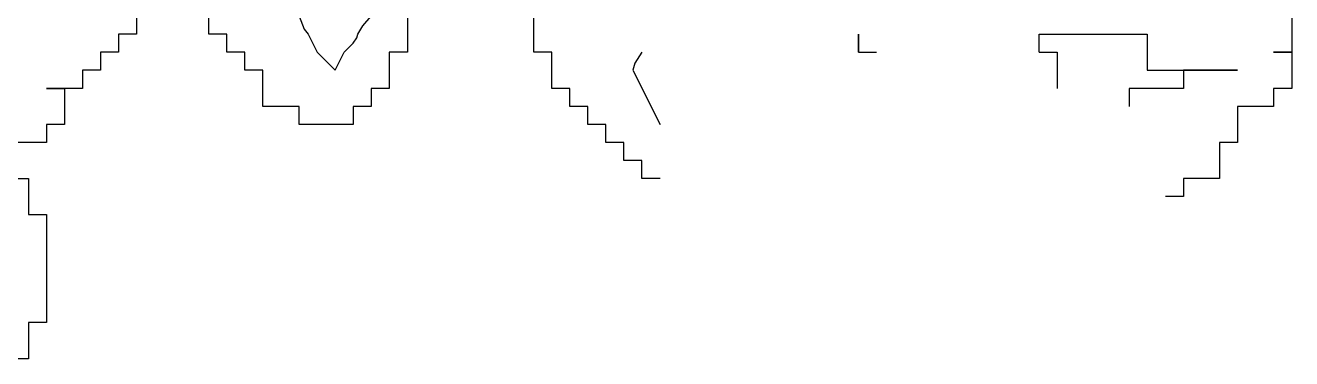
# Model space of a CAD drawing. Header units: inches. Extents: x 794995 to 811195, y 2485918 to 2508058.
# Drawn here: x 799610 to 801715, y 2488798 to 2489353 of the extents above; entities that cross this region are included whole.
import ezdxf

# ---------------------------------------------------------------- set-up
doc = ezdxf.new("R2010")
doc.units = ezdxf.units.IN
doc.header["$MEASUREMENT"] = 0
doc.layers.add('contour', color=7, linetype='Continuous')

msp = doc.modelspace()

# ---------------------------------------------------------------- linework, layer by layer
at = {"layer": 'contour'}
for points in [[(800245.2, 2489428.4), (800245.2, 2489308.4), (800215.2, 2489308.4), (800215.2, 2489248.4), (800185.2, 2489248.4), (800185.2, 2489218.4), (800155.2, 2489218.4), (800155.2, 2489188.4), (800125.2, 2489188.4), (800065.2, 2489188.4), (800065.2, 2489218.4), (800005.2, 2489218.4), (800005.2, 2489278.4), (799975.2, 2489278.4), (799975.2, 2489308.4), (799945.2, 2489308.4), (799945.2, 2489338.4), (799915.2, 2489338.4), (799915.2, 2489578.4)], [(799795.2, 2489368.4), (799795.2, 2489338.4), (799765.2, 2489338.4), (799765.2, 2489308.4), (799735.2, 2489308.4), (799735.2, 2489278.4), (799705.2, 2489278.4), (799705.2, 2489248.4), (799675.2, 2489248.4), (799645.2, 2489248.4), (799675.2, 2489248.4), (799675.2, 2489188.4), (799645.2, 2489188.4), (799645.2, 2489158.4), (799615.2, 2489158.4), (799495.2, 2489158.4)], [(800065.2, 2489368.4), (800073.7, 2489346.9), (800080.2, 2489338.4), (800095.2, 2489308.4), (800125.2, 2489278.4), (800140.2, 2489308.4), (800155.2, 2489323.4), (800161.2, 2489332.4), (800162.7, 2489338.4), (800171.3, 2489352.2), (800185.2, 2489368.4)], [(800665.2, 2489098.4), (800635.2, 2489098.4), (800635.2, 2489128.4), (800605.2, 2489128.4), (800605.2, 2489158.4), (800575.2, 2489158.4), (800575.2, 2489188.4), (800545.2, 2489188.4), (800545.2, 2489218.4), (800515.2, 2489218.4), (800515.2, 2489248.4), (800485.2, 2489248.4), (800485.2, 2489308.4), (800455.2, 2489308.4), (800455.2, 2489368.4)], [(801715.2, 2489368.4), (801715.2, 2489308.4), (801685.2, 2489308.4), (801715.2, 2489308.4), (801715.2, 2489248.4), (801685.2, 2489248.4), (801685.2, 2489218.4), (801655.2, 2489218.4), (801625.2, 2489218.4), (801625.2, 2489158.4), (801595.2, 2489158.4), (801595.2, 2489098.4), (801565.2, 2489098.4), (801535.2, 2489098.4), (801535.2, 2489068.4), (801505.2, 2489068.4)], [(800995.2, 2489308.4), (800995.2, 2489338.4), (800995.2, 2489308.4), (801025.2, 2489308.4)], [(801295.2, 2489308.4), (801295.2, 2489338.4), (801475.2, 2489338.4), (801475.2, 2489278.4), (801625.2, 2489278.4), (801535.2, 2489278.4), (801535.2, 2489248.4), (801445.2, 2489248.4), (801445.2, 2489218.4)], [(800635.2, 2489308.4), (800623.2, 2489290.4), (800620.2, 2489278.4), (800665.2, 2489188.4)], [(801295.2, 2489308.4), (801325.2, 2489308.4), (801325.2, 2489248.4)], [(799585.2, 2489098.4), (799615.2, 2489098.4), (799615.2, 2489038.4), (799645.2, 2489038.4), (799645.2, 2488858.4), (799615.2, 2488858.4), (799615.2, 2488798.4), (799585.2, 2488798.4)]]:
    msp.add_lwpolyline(points, dxfattribs=at)

doc.saveas('drawing.dxf')
